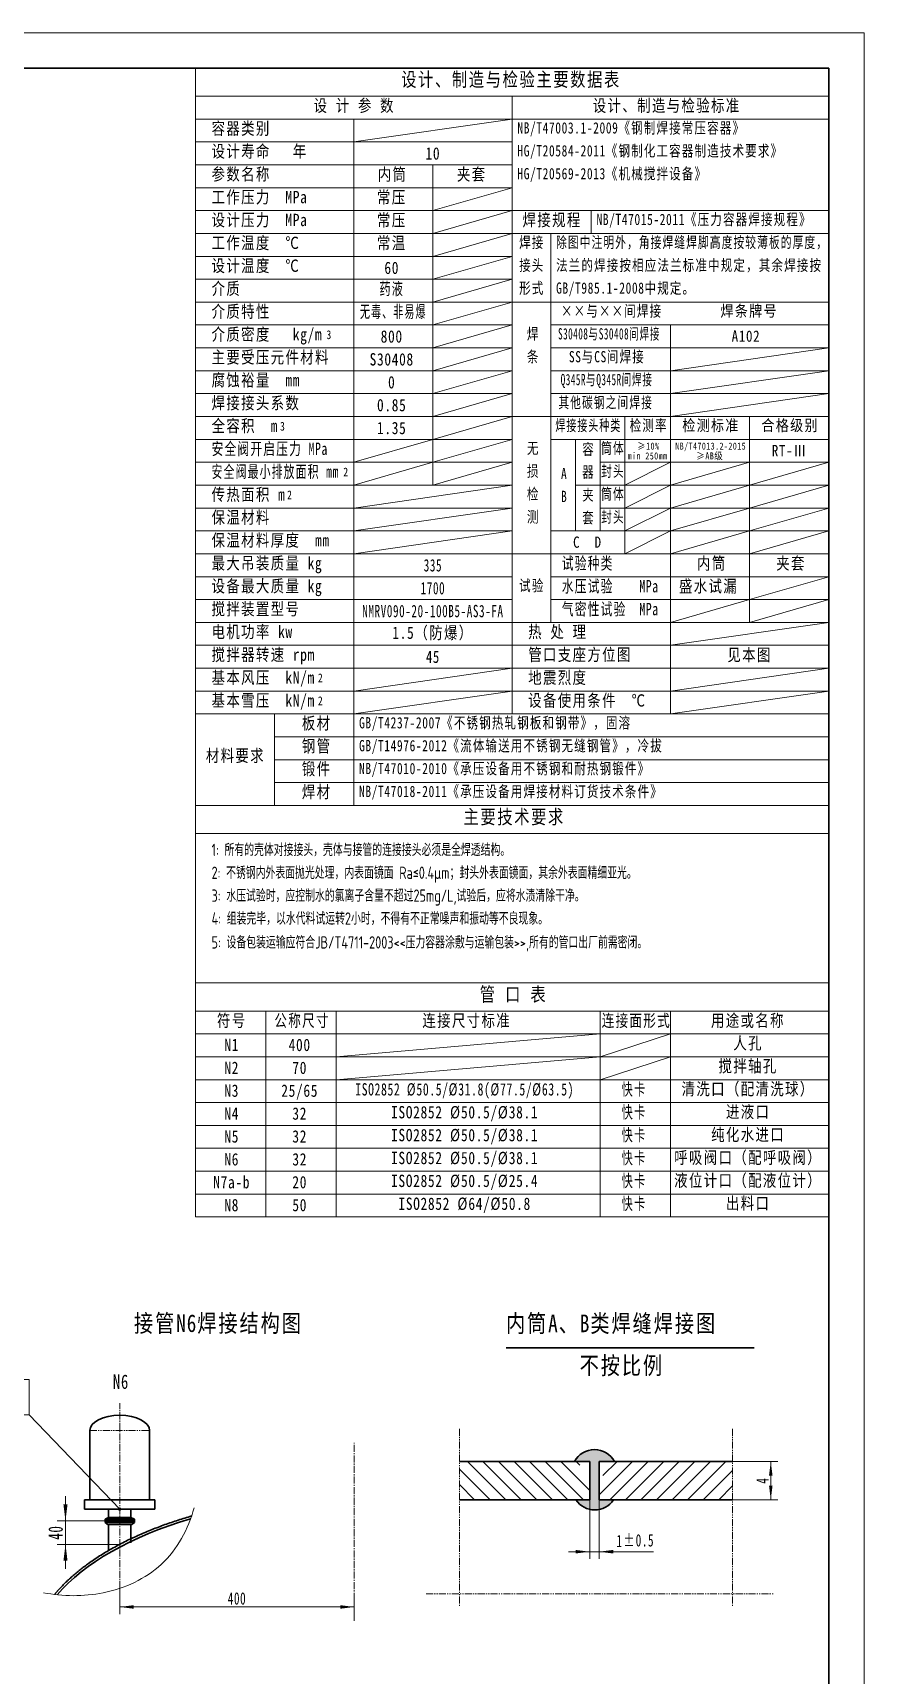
# Model space of a CAD drawing. Header units: millimetres. Extents: x -1782 to 1782, y -2523 to 2523.
# Drawn here: x 364 to 1782, y -276 to 2523 of the extents above; entities that cross this region are included whole.
import ezdxf

# ---------------------------------------------------------------- set-up
doc = ezdxf.new("R2010")
doc.units = ezdxf.units.MM
doc.linetypes.add('双点画线', pattern=[22, 12, -2, 2, -2, 2, -2])
doc.linetypes.add('点画线', pattern=[18, 12, -2, 2, -2])
doc.layers.get('0').update_dxf_attribs({"lineweight": 35})
for name, color, linetype, lineweight in [('EB0_1', 7, 'Continuous', 35), ('中心线层', 1, '点画线', 18), ('剖面线层', 4, 'Continuous', 18), ('双点画线', 6, '双点画线', 18), ('尺寸线层', 3, 'Continuous', 18), ('粗实线层', 7, 'Continuous', 35), ('细实线层', 4, 'Continuous', 18)]:
    doc.layers.add(name, color=color, linetype=linetype, lineweight=lineweight)
doc.styles.add('标准', font='', dxfattribs={"width": 0.667})
doc.styles.get('标准').set_extended_font_data('宋体')
doc.dimstyles.new('标准', dxfattribs={"dimscale": 6, "dimtxt": 3.5, "dimasz": 4, "dimexe": 2, "dimexo": 0, "dimtad": 1, "dimdsep": 46, "dimtxsty": '标准', "dimblk": '_CAXARROW', "dimcen": 0, "dimdle": 6, "dimazin": 2, "dimtfac": 0.7071067811865475, "dimtdec": 3, "dimtmove": 2, "dimatfit": 3, "dimfxl": 1, "dimfrac": 2, "dimtolj": 1, "dimarcsym": 1})

# ---------------------------------------------------------------- blocks, each defined once
blk = doc.blocks.new('*X3')
at = {"layer": '粗实线层'}
for p in [(-272, 410.5), (287, -410.5)]:
    blk.add_line(p, (287, 410.5), dxfattribs=at)
at = {"layer": '细实线层'}
for p in [(-297, 420.5), (297, -420.5)]:
    blk.add_line(p, (297, 420.5), dxfattribs=at)
blk = doc.blocks.new('*X4')
for p, q in [((-180.0000000000001, 2.273736754432321e-13), (-180, -326.4002786146114)), ((-180.0000000000001, 2.273736754432321e-13), (0, 0)), ((-180.0000000000001, -7.999999999999773), (0, -8)), ((-179.9999999996287, -209.4999999999997), (3.715001639648108e-10, -209.4999999999998)), ((-179.9999999996287, -217.4999999999996), (3.712727902893675e-10, -217.4999999999997)), ((-179.9999999996287, -259.9002786146112), (3.7144332054595e-10, -259.9002786146112)), ((-179.9999999996287, -267.9002786146111), (3.713864771270892e-10, -267.9002786146115))]:
    blk.add_line(p, q)
at = {"layer": '细实线层'}
for p, q in [((-90, -8.000000001291369), (-90, -183.4999999999998)), ((-180.0000000000001, -14.49999999999977), (0, -14.5)), ((-135, -14.50000000129131), (-135, -209.4999999999997)), ((-135, -20.99999999999989), (-90.00000000000003, -14.49999999999994)), ((-180.0000000000001, -20.99999999999977), (-90, -20.99999999999989)), ((-180.0000000000001, -27.49999999999977), (-90, -27.49999999999989)), ((-112.5, -27.49999999953542), (-112.5, -118.4999999999998)), ((-180.0000000000001, -33.99999999999977), (-90, -33.99999999999989)), ((-112.4999999999999, -40.49999999999983), (-90, -33.99999999999989)), ((-180, -40.49999999999983), (0, -40.49999999999994)), ((-180.0000000000001, -40.49999999999972), (-90, -40.49999999999989)), ((-112.4999999999999, -46.99999999999983), (-90, -40.49999999999989)), ((-67.5, -46.99999999999989), (-67.5, -40.49999999999989)), ((-180, -46.99999999999977), (1.13686837721616e-13, -46.99999999999989)), ((-112.4999999999999, -53.49999999999977), (-89.99999999999994, -46.99999999999983)), ((-79, -46.99999999951291), (-79, -157.4999999999998)), ((-180.0000000000001, -53.49999999999972), (-90, -53.49999999999989)), ((-112.4999999999999, -59.99999999999983), (-90, -53.49999999999989)), ((-180.0000000000001, -59.99999999999977), (-90, -59.99999999999989)), ((-112.4999999999999, -66.49999999999983), (-90, -59.99999999999989)), ((-180.0000000000001, -66.49999999999977), (-90, -66.49999999999989)), ((-180, -66.49999999999977), (0, -66.49999999999994)), ((-112.4999999999999, -72.99999999999984), (-90, -66.4999999999999)), ((-180.0000000000001, -72.99999999999977), (-90, -72.99999999999989)), ((-112.4999999999999, -79.49999999999983), (-90, -72.99999999999989)), ((-79, -72.99999999999989), (5.684341886080801e-14, -72.99999999999994)), ((-45, -72.99999999999989), (-45, -183.4999999999999)), ((-180.0000000000001, -79.49999999999977), (-90, -79.49999999999989)), ((-112.4999999999999, -85.99999999999983), (-90, -79.49999999999989)), ((-79, -79.49999999999989), (5.684341886080801e-14, -79.49999999999989)), ((-44.99999999999994, -85.99999999999989), (5.684341886080801e-14, -79.49999999999994)), ((-180.0000000000001, -85.99999999999972), (-90, -85.99999999999983)), ((-112.4999999999999, -92.49999999999977), (-90, -85.99999999999983)), ((-79, -85.99999999999989), (5.684341886080801e-14, -85.99999999999994)), ((-44.99999999999994, -92.49999999999994), (5.684341886080801e-14, -86)), ((-180.0000000000001, -92.49999999999966), (-90, -92.49999999999983)), ((-112.4999999999999, -98.99999999999977), (-90, -92.49999999999983)), ((-79, -92.49999999999989), (1.13686837721616e-13, -92.49999999999994)), ((-44.99999999999989, -98.99999999999993), (1.13686837721616e-13, -92.49999999999999)), ((-180, -98.99999999999972), (1.13686837721616e-13, -99)), ((-180.0000000000001, -98.99999999999966), (-90, -98.99999999999983)), ((-112.4999999999999, -105.4999999999998), (-90, -98.99999999999984)), ((-58, -98.99999999953536), (-58, -137.9999999999998)), ((-22.5, -98.99999999999994), (-22.5, -157.4999999999999)), ((-180, -105.4999999999997), (-90, -105.4999999999998)), ((-134.9999999999999, -111.9999999999997), (-112.5, -105.4999999999997)), ((-112.4999999999999, -111.9999999999997), (-90, -105.4999999999998)), ((-79, -105.4999999999999), (0, -105.5)), ((-72, -105.4999999999999), (-72, -131.4999999999998)), ((-65, -105.4999999999999), (-65, -131.4999999999998)), ((-180.0000000000001, -111.9999999999997), (-90, -111.9999999999998)), ((-134.9999999999999, -118.4999999999997), (-112.5, -111.9999999999998)), ((-112.4999999999999, -118.4999999999998), (-90, -111.9999999999998)), ((-65, -111.9999999999999), (0, -112)), ((-58, -118.4999999997676), (-45, -111.9999999999999)), ((-44.99999999999994, -118.4999999999999), (-22.5, -111.9999999999999)), ((-22.49999999999994, -118.4999999999999), (0, -112)), ((-180, -118.4999999999997), (-90, -118.4999999999998)), ((-135, -124.9999999999998), (-90, -118.4999999999998)), ((-72, -118.4999999999999), (0, -118.4999999999999)), ((-57.99999999999994, -124.9999999997676), (-44.99999999999994, -118.4999999999999)), ((-44.99999999999989, -124.9999999999999), (-22.49999999999994, -118.4999999999999)), ((-22.49999999999994, -124.9999999999999), (0, -118.4999999999999)), ((-180, -124.9999999999997), (-90, -124.9999999999998)), ((-135, -131.4999999999998), (-90, -124.9999999999999)), ((-65, -124.9999999999998), (1.13686837721616e-13, -124.9999999999999)), ((-57.99999999999994, -131.4999999997675), (-44.99999999999994, -124.9999999999999)), ((-44.99999999999989, -131.4999999999998), (-22.49999999999994, -124.9999999999999)), ((-22.49999999999983, -131.4999999999999), (1.13686837721616e-13, -124.9999999999999)), ((-180, -131.4999999999997), (-90, -131.4999999999998)), ((-135, -137.9999999999998), (-90, -131.4999999999999)), ((-79, -131.4999999999998), (5.684341886080801e-14, -131.4999999999999)), ((-57.99999999999983, -137.9999999997675), (-44.99999999999983, -131.4999999999998)), ((-44.99999999999977, -137.9999999999998), (-22.49999999999983, -131.4999999999999)), ((-22.49999999999989, -137.9999999999999), (5.684341886080801e-14, -131.4999999999999)), ((-180, -137.9999999999997), (5.684341886080801e-14, -137.9999999999999)), ((-180, -144.4999999999997), (-90, -144.4999999999998)), ((-79, -144.4999999999998), (5.684341886080801e-14, -144.4999999999999)), ((-79, -144.4999999999998), (5.684341886080801e-14, -144.4999999999999)), ((-22.49999999999989, -150.9999999999999), (5.684341886080801e-14, -144.4999999999999)), ((-180, -150.9999999999997), (-90, -150.9999999999998)), ((-79.00000000000006, -150.9999999999998), (0, -150.9999999999999)), ((-79, -150.9999999999998), (1.13686837721616e-13, -150.9999999999999)), ((-45, -157.4999999999999), (-22.5, -150.9999999999999)), ((-22.49999999999994, -157.4999999999998), (0, -150.9999999999999)), ((-180, -157.4999999999997), (0, -157.4999999999999)), ((-45, -163.9999999999999), (0, -157.4999999999999)), ((-180, -163.9999999999997), (0, -163.9999999999999)), ((-180.0000000000001, -170.4999999999997), (0, -170.4999999999999)), ((-135, -176.9999999999999), (-90, -170.5)), ((-45, -176.9999999999999), (0, -170.5)), ((-180.0000000000001, -176.9999999999997), (0, -176.9999999999999)), ((-135, -183.5000000000001), (-90, -177.0000000000002)), ((-45, -183.4999999999999), (0, -177)), ((-180, -183.4999999999997), (1.13686837721616e-13, -183.4999999999999)), ((-157.5000000000001, -209.4999999999997), (-157.5000000000001, -183.4999999999997)), ((-157.5, -189.9999999999997), (1.13686837721616e-13, -189.9999999999998)), ((-157.5000000000001, -196.4999999999997), (1.13686837721616e-13, -196.4999999999998)), ((-157.5000000000001, -202.9999999999997), (1.13686837721616e-13, -202.9999999999998)), ((-179.9999999996287, -209.4999999999997), (1.70530256582424e-13, -209.4999999999998)), ((-159.9999999996287, -267.9002786146112), (-159.9999999996287, -326.4002786146114)), ((-139.9999999996287, -267.9002786146113), (-139.9999999996287, -326.4002786146115)), ((-64.99999999962867, -267.9002786146114), (-64.99999999962867, -326.4002786146119)), ((-44.99999999962867, -267.9002786146114), (-44.99999999962867, -326.4002786146119)), ((-179.9999999996287, -274.4002786146111), (3.713864771270892e-10, -274.4002786146115)), ((-139.9999999996287, -280.9002786146113), (-64.99999999962867, -274.4002786146114)), ((-64.99999999962867, -280.9002786146116), (-44.99999999962867, -274.4002786146114)), ((-179.9999999996287, -280.9002786146112), (3.713864771270892e-10, -280.9002786146119)), ((-139.9999999996287, -287.400278614611), (-64.9999999996287, -280.9002786146111)), ((-64.9999999996287, -287.4002786146113), (-44.9999999996287, -280.9002786146111)), ((-179.9999999996287, -287.4002786146111), (3.713864771270892e-10, -287.4002786146115)), ((-179.9999999996287, -293.9002786146111), (3.713864771270892e-10, -293.9002786146115)), ((-179.9999999996287, -300.4002786146112), (3.713864771270892e-10, -300.4002786146119)), ((-179.9999999996287, -306.9002786146112), (3.713864771270892e-10, -306.900278614612)), ((-179.9999999996286, -313.4002786146113), (3.7144332054595e-10, -313.4002786146121)), ((-179.9999999996287, -319.9002786146113), (3.713296337082284e-10, -319.9002786146121)), ((-179.9999999996287, -326.4002786146114), (3.713864771270892e-10, -326.4002786146121))]:
    blk.add_line(p, q, dxfattribs=at)
at = {"layer": '尺寸线层', "line_spacing_factor": 1.150569886022795, "style": '标准'}
for s, insert, char_height, width, attachment_point in [('\\T1.1;{\\W0.8;设计、制造与检验主要数据表}', (-121.5188975525231, -1.232672731210698), 4, 69.63157894736841, 1), ('\\T1.1;{\\W0.8;设 计 参 数}', (-146.4077864414119, -8.901288715616147), 3.5, 69.63157894736841, 1), ('\\T1.1;{\\W0.8;设计、制造与检验标准}', (-67.07445310807856, -8.901288715616204), 3.5, 69.63157894736841, 1), ('\\T1.1;{\\W0.8;容器类别}', (-175.4136343946283, -15.40128871561609), 3.5, 69.63157894736841, 1), ('\\T1.1;{\\W0.75;NB/T47003.1-2009《钢制焊接常压容器》}', (-88.50135369287383, -15.40128871561615), 3.2, 87.46063242784379, 1), ('\\T1.1;{\\W0.8;设计寿命   年}', (-175.4136343946283, -21.90128871561603), 3.5, 69.63157894736841, 1), ('\\T1.1;{\\W0.8;10}', (-112.5, -22.50974658869382), 3.5, 45, 2), ('\\T1.1;{\\W0.75;HG/T20584-2011《钢制化工容器制造技术要求》}', (-88.50135369287383, -21.90128871561615), 3.2, 87.46063242784379, 1), ('\\T1.1;{\\W0.8;参数名称}', (-175.4136343946283, -28.40128871561598), 3.5, 69.63157894736841, 1), ('\\T1.1;{\\W0.8;内筒}', (-123.9870586961241, -28.44834307992181), 3.5, 45, 2), ('\\T1.1;{\\W0.8;夹套}', (-101.4870586961241, -28.44834307992181), 3.5, 45, 2), ('\\T1.1;{\\W0.75;HG/T20569-2013《机械搅拌设备》}', (-88.50135369287378, -28.40128871561615), 3.2, 87.46063242784379, 1), ('\\T1.1;{\\W0.8;工作压力  MPa}', (-175.4136343946283, -34.90128871561603), 3.5, 69.63157894736841, 1), ('\\T1.1;{\\W0.8;常压}', (-124.2040827377097, -34.9483430799219), 3.5, 45, 2), ('\\T1.1;{\\W0.8;设计压力  MPa}', (-175.4136343946283, -41.40128871561603), 3.5, 69.63157894736841, 1), ('\\T1.1;{\\W0.8;常压}', (-124.2040827377097, -41.44834307992187), 3.5, 45, 2), ('\\T1.1;{\\W0.8;焊接规程}', (-87.03546675330267, -41.4012887156162), 3.5, 69.63157894736841, 1), ('\\T1.1;{\\W0.75;NB/T47015-2011《压力容器焊接规程》}', (-66.00135369287375, -41.40128871561615), 3.2, 87.46063242784379, 1), ('\\T1.1;{\\W0.8;工作温度  ℃}', (-175.4136343946283, -47.90128871561603), 3.5, 69.63157894736841, 1), ('\\T1.1;{\\W0.8;常温}', (-124.2040827377097, -47.94834307992187), 3.5, 45, 2), ('\\T1.1;{\\W0.75;焊接}', (-88.00232835174324, -47.90128871561615), 3.2, 87.46063242784379, 1), ('\\T1.1;{\\W0.7;除图中注明外，角接焊缝焊脚高度按较薄板的厚度，}', (-77.50135369287375, -47.90128871561615), 3.2, 87.46063242784379, 1), ('\\T1.1;{\\W0.8;设计温度  ℃}', (-175.4136343946283, -54.40128871561598), 3.5, 69.63157894736841, 1), ('\\T1.1;{\\W0.8;60}', (-124.2040827377097, -55.00974658869376), 3.5, 45, 2), ('\\T1.1;{\\W0.75;接头}', (-88.00232835174324, -54.40128871561615), 3.2, 87.46063242784379, 1), ('\\T1.1;{\\W0.75;法兰的焊接按相应法兰标准中规定，其余焊接按}', (-77.50135369287386, -54.40128871561615), 3.2, 87.46063242784379, 1), ('\\T1.1;{\\W0.8;介质}', (-175.4136343946283, -60.90128871561598), 3.5, 69.63157894736841, 1), ('\\T1.1;药液', (-124.2040827377097, -60.94834307992187), 3.5, 45, 2), ('\\T1.1;{\\W0.75;形式}', (-88.00232835174324, -60.90128871561615), 3.2, 87.46063242784379, 1), ('\\T1.1;{\\W0.75;GB/T985.1-2008中规定。}', (-77.50135369287386, -60.90128871561615), 3.2, 87.46063242784379, 1), ('\\T1.1;{\\W0.8;介质特性}', (-175.4136343946283, -67.40128871561598), 3.5, 69.63157894736841, 1), ('\\T1.1;{\\W0.6;无毒、非易爆}', (-123.7830301061308, -67.44834307992181), 3.5, 45, 2), ('\\T1.1;{\\W0.75;××与××间焊接}', (-76.09784492094411, -67.40128871561615), 3.2, 87.46063242784379, 1), ('\\T1.1;{\\W0.85;焊条牌号}', (-30.77620749404355, -67.4012887156162), 3.2, 87.46063242784379, 1), ('\\T1.1;{\\W0.8;介质密度   kg/m}', (-175.4136343946282, -73.90128871561598), 3.5, 69.63157894736841, 1), ('\\T1.1;{\\W0.8;3}', (-142.004873294347, -74.5097465886937), 2.5, 45, 2), ('\\T1.1;{\\W0.8;800}', (-124.2040827377097, -74.5097465886937), 3.5, 45, 2), ('\\T1.1;{\\W0.75;焊}', (-85.78443794671841, -73.90128871561609), 3.2, 87.46063242784379, 1), ('\\T1.1;{\\W0.6;S30408与S30408间焊接}', (-76.93995018410203, -73.90128871561609), 3.2, 87.46063242784379, 1), ('\\T1.1;{\\W0.85;A102}', (-27.59492094433608, -74.55625947585008), 3.2, 87.46063242784379, 1), ('\\T1.1;{\\W0.8;主要受压元件材料}', (-175.4136343946283, -80.40128871561592), 3.5, 69.63157894736841, 1), ('\\T1.1;{\\W0.8;S30408}', (-124.2040827377097, -81.0097465886937), 3.5, 45, 2), ('\\T1.1;{\\W0.75;条}', (-85.78443794671841, -80.40128871561615), 3.2, 87.46063242784379, 1), ('\\T1.1;{\\W0.75;SS与CS间焊接}', (-73.85223088585644, -80.40128871561615), 3.2, 87.46063242784379, 1), ('\\T1.1;{\\W0.8;腐蚀裕量  mm}', (-175.4136343946283, -86.90128871561592), 3.5, 69.63157894736841, 1), ('\\T1.1;{\\W0.8;0}', (-124.2040827377097, -87.5097465886937), 3.5, 45, 2), ('\\T1.1;{\\W0.6;Q345R与Q345R间焊接}', (-76.1914121724061, -86.90128871561615), 3.2, 87.46063242784379, 1), ('\\T1.1;{\\W0.8;焊接接头系数}', (-175.4136343946283, -93.40128871561592), 3.5, 69.63157894736841, 1), ('\\T1.1;{\\W0.7;其他碳钢之间焊接}', (-76.84638293263993, -93.40128871561615), 3.2, 87.46063242784379, 1), ('\\T1.1;{\\W0.8;0.85}', (-124.2040827377097, -94.0097465886937), 3.5, 45, 2), ('\\T1.1;{\\W0.8;全容积  m}', (-175.4136343946283, -99.90128871561586), 3.5, 69.63157894736841, 1), ('\\T1.1;{\\W0.8;3}', (-155.1978557504873, -100.5097465886936), 2.5, 45, 2), ('\\T1.1;{\\W0.8;1.35}', (-124.2040827377097, -100.5097465886937), 3.5, 45, 2), ('\\T1.1;{\\W0.65;焊接接头种类}', (-77.702566601689, -99.90128871561603), 3.2, 87.46063242784379, 1), ('\\T1.1;{\\W0.75;检测率}', (-56.5648148148145, -99.90128871561603), 3.2, 87.46063242784379, 1), ('\\T1.1;{\\W0.85;检测标准}', (-41.62914230019464, -99.90128871561603), 3.2, 87.46063242784379, 1), ('\\T1.1;{\\W0.85;合格级别}', (-19.12914230019464, -99.90128871561603), 3.2, 87.46063242784379, 1), ('\\T1.1;{\\W0.7;安全阀开启压力 MPa}', (-175.4136343946283, -106.4012887156159), 3.5, 69.63157894736841, 1), ('\\T1.1;{\\W0.75;无}', (-85.78443794671836, -106.401288715616), 3.2, 87.46063242784379, 1), ('\\T1.1;{\\W0.75;容}', (-70.06549166125114, -106.6715941094762), 3.2, 87.46063242784379, 1), ('\\T1.1;{\\W0.7;筒体}', (-64.70121290881843, -106.401288715616), 3.2, 87.46063242784379, 1), ('\\T1.1;{\\W0.8;≥10%}', (-54.40930257743093, -106.401288715616), 2, 87.46063242784379, 1), ('\\T1.1;{\\W0.8;NB/T47013.2-2015}', (-43.61138184968564, -106.401288715616), 2, 87.46063242784379, 1), ('\\T1.1;{\\W0.85;RT-Ⅲ}', (-16.19536495559788, -107.0874485604184), 3.2, 87.46063242784379, 1), ('\\T1.1;{\\W0.8;min 250mm}', (-57.15394195364922, -109.192134141939), 2, 87.46063242784379, 1), ('\\T1.1;{\\W0.85;≥AB级}', (-37.62307775611851, -109.192134141939), 2, 87.46063242784379, 1), ('\\T1.1;{\\W0.65;安全阀最小排放面积\\W0.7; mm}', (-175.4136343946283, -112.901288715616), 3.5, 69.63157894736841, 1), ('\\T1.1;{\\W0.8;2}', (-137.2237925059561, -113.5097465886936), 2.5, 45, 2), ('\\T1.1;{\\W0.75;损}', (-85.78443794671836, -112.901288715616), 3.2, 87.46063242784379, 1), ('\\T1.1;{\\W0.75;A}', (-76.09538119991242, -113.5874485604184), 3.2, 87.46063242784379, 1), ('\\T1.1;{\\W0.75;器}', (-70.06549166125114, -113.1715941094762), 3.2, 87.46063242784379, 1), ('\\T1.1;{\\W0.7;封头}', (-64.70121290881843, -112.901288715616), 3.2, 87.46063242784379, 1), ('\\T1.1;{\\W0.8;传热面积 m}', (-175.4136343946283, -119.4012887156161), 3.5, 69.63157894736841, 1), ('\\T1.1;{\\W0.8;2}', (-153.190816547542, -120.0097465886936), 2.5, 45, 2), ('\\T1.1;{\\W0.75;检}', (-85.78443794671836, -119.401288715616), 3.2, 87.46063242784379, 1), ('\\T1.1;{\\W0.75;B}', (-76.09538119991242, -120.0874485604184), 3.2, 87.46063242784379, 1), ('\\T1.1;{\\W0.75;夹}', (-70.06549166125114, -119.6715941096575), 3.2, 87.46063242784379, 1), ('\\T1.1;{\\W0.7;筒体}', (-64.70121290881843, -119.4012887157973), 3.2, 87.46063242784379, 1), ('\\T1.1;{\\W0.8;保温材料}', (-175.4136343946283, -125.9012887156159), 3.5, 69.63157894736841, 1), ('\\T1.1;{\\W0.75;测}', (-85.78443794671836, -125.901288715616), 3.2, 87.46063242784379, 1), ('\\T1.1;{\\W0.75;套}', (-70.06549166125114, -126.1715941096575), 3.2, 87.46063242784379, 1), ('\\T1.1;{\\W0.7;封头}', (-64.70121290881843, -125.9012887157973), 3.2, 87.46063242784379, 1), ('\\T1.1;{\\W0.8;保温材料厚度  mm}', (-175.4136343946283, -132.401288715616), 3.5, 69.63157894736841, 1), ('\\T1.1;{\\W0.85;C  D}', (-72.665198790722, -133.0943794671863), 3.2, 87.46063242784379, 1), ('\\T1.1;{\\W0.8;最大吊装质量 kg}', (-175.4136343946283, -138.901288715616), 3.5, 69.63157894736841, 1), ('\\T1.1;335', (-112.5, -139.5097465886937), 3.5, 45, 2), ('\\T1.1;{\\W0.7;试验种类   }', (-75.86912497292587, -138.9428741607102), 3.5, 69.63157894736841, 1), ('\\T1.1;{\\W0.8;内筒\\W0.7;  }', (-37.44027507039186, -138.9428741607103), 3.5, 69.63157894736841, 1), ('\\T1.1;{\\W0.8;夹套\\W0.7;  }', (-14.94027507039181, -138.9428741607103), 3.5, 69.63157894736841, 1), ('\\T1.1;{\\W0.8;设备最大质量 kg}', (-175.4136343946283, -145.401288715616), 3.5, 69.63157894736841, 1), ('\\T1.1;1700', (-112.5, -146.0097465886937), 3.5, 45, 2), ('\\T1.1;{\\W0.75;试验}', (-88.00232835174324, -145.4112841376809), 3.2, 87.46063242784379, 1), ('\\T1.1;{\\W0.7;水压试验    MPa}', (-75.86912497292587, -145.4428741607102), 3.5, 69.63157894736841, 1), ('\\T1.1;{\\W0.8;盛水试漏\\W0.7;  }', (-42.56968160604274, -145.4428741607104), 3.5, 69.63157894736841, 1), ('\\T1.1;{\\W0.8;搅拌装置型号}', (-175.4136343946283, -151.901288715616), 3.5, 69.63157894736841, 1), ('\\T1.1;NMRV090-20-100B5-AS3-FA', (-112.5, -152.5097465886937), 3.5, 45, 2), ('\\T1.1;{\\W0.7;气密性试验  MPa}', (-75.86912497292587, -151.9428741607102), 3.5, 69.63157894736841, 1), ('\\T1.1;{\\W0.8;电机功率 kw}', (-175.4136343946283, -158.4012887156161), 3.5, 69.63157894736841, 1), ('\\T1.1;{\\W0.8;1.5（防爆）}', (-112.5, -158.6659129962751), 3.5, 45, 2), ('\\T1.1;{\\W0.8;热 处 理}', (-85.41363439462816, -158.4012887156161), 3.5, 69.63157894736841, 1), ('\\T1.1;{\\W0.8;搅拌器转速 rpm}', (-175.4136343946283, -164.9012887156161), 3.5, 69.63157894736841, 1), ('\\T1.1;{\\W0.75;45}', (-112.5, -165.5097465886937), 3.5, 45, 2), ('\\T1.1;{\\W0.8;管口支座方位图}', (-85.41363439462822, -164.9012887156162), 3.5, 69.63157894736841, 1), ('\\T1.1;{\\W0.8;见本图}', (-22.50000000000011, -164.9483430799219), 3.5, 45, 2), ('\\T1.1;{\\W0.8;基本风压  kN/m}', (-175.4136343946284, -171.4012887156159), 3.5, 69.63157894736841, 1), ('\\T1.1;{\\W0.8;2}', (-144.4376218323587, -172.0097465886936), 2.5, 45, 2), ('\\T1.1;{\\W0.8;地震烈度}', (-85.41363439462839, -171.4012887156159), 3.5, 69.63157894736841, 1), ('\\T1.1;{\\W0.8;基本雪压  kN/m}', (-175.4136343946284, -177.9012887156159), 3.5, 69.63157894736841, 1), ('\\T1.1;{\\W0.8;2}', (-144.4376218323587, -178.5097465886936), 2.5, 45, 2), ('\\T1.1;{\\W0.8;设备使用条件  ℃}', (-85.41363439462822, -177.9012887156161), 3.5, 69.63157894736841, 1), ('\\T1.1;{\\W0.8;板材}', (-149.7531405674679, -184.3597032704312), 3.5, 69.63157894736841, 1), ('\\T1.1;{\\W0.75;GB/T4237-2007《不锈钢热轧钢板和钢带》，固溶}', (-133.5013536928738, -184.4012887156164), 3.2, 132.8053904923599, 1), ('\\T1.1;{\\W0.8;钢管}', (-149.7531405674679, -190.8597032705221), 3.5, 69.63157894736841, 1), ('\\T1.1;{\\W0.75;GB/T14976-2012《流体输送用不锈钢无缝钢管》，冷拔}', (-133.5013536928738, -190.901288715616), 3.2, 119.8898556876061, 1), ('\\T1.1;{\\W0.8;材料要求}', (-177.0354667533027, -193.5817606402184), 3.5, 69.63157894736841, 1), ('\\T1.1;{\\W0.8;锻件}', (-149.7531405674679, -197.3597032703406), 3.5, 69.63157894736841, 1), ('\\T1.1;{\\W0.75;NB/T47010-2010《承压设备用不锈钢和耐热钢锻件》}', (-133.5013536928738, -197.4012887156164), 3.2, 119.8898556876061, 1), ('\\T1.1;{\\W0.8;焊材}', (-149.7531405674679, -203.8597032703406), 3.5, 69.63157894736841, 1), ('\\T1.1;{\\W0.75;NB/T47018-2011《承压设备用焊接材料订货技术条件》}', (-133.5013536928738, -203.9012887156161), 3.2, 119.8898556876061, 1), ('\\T1.1;{\\W0.8;主要技术要求}', (-103.8183322325422, -210.7326727312105), 4, 69.63157894736841, 1), ('{\\Fisocp,hzfs;\\W0.8;\\T1;1: 所有的壳体对接接头，壳体与接管的连接接头必须是全焊透结构。}', (-175.4136343942569, -220.3662009963176), 3.5, 175.133971291866, 1), ('{\\Fisocp,hzfs;\\W0.8;\\T1;2: 不锈钢内外表面抛光处理，内表面镜面 Ra≤0.4μm；封头外表面镜面，其余外表面精细亚光。}', (-175.4136343942569, -226.8662009963174), 3.5, 202.2649539348959, 1), ('{\\Fisocp,hzfs;\\W0.8;\\T1;3: 水压试验时，应控制水的氯离子含量不超过25mg/L,试验后，应将水渍清除干净。}', (-175.4136343942569, -233.3662009963173), 3.5, 175.133971291866, 1), ('{\\Fisocp,hzfs;\\W0.8;\\T1;4: 组装完毕，以水代料试运转2小时，不得有不正常噪声和振动等不良现象。}', (-175.4136343942569, -239.8662009963172), 3.5, 175.133971291866, 1), ('{\\Fisocp,hzfs;\\W0.8;\\T1;5: 设备包装运输应符合JB/T4711-2003<<压力容器涂敷与运输包装>>,所有的管口出厂前需密闭。}', (-175.4136343942569, -246.6502259001765), 3.5, 175.133971291866, 1), ('\\T1.1;{\\W0.8;管 口 表}', (-99.20310807846786, -261.1329513458222), 4, 69.63157894736841, 1), ('\\T1.1;{\\W0.8;符号}', (-169.6845354122341, -268.8486216945332), 3.5, 45, 2), ('\\T1.1;{\\W0.75;公称尺寸}', (-149.6845354122341, -268.8486216945333), 3.5, 45, 2), ('\\T1.1;{\\W0.8;连接尺寸标准}', (-102.8950617280238, -268.8486216945332), 3.5, 45, 2), ('\\T1.1;{\\W0.75;连接面形式}', (-54.68453541223406, -268.8486216945334), 3.5, 45, 2), ('\\T1.1;{\\W0.8;用途或名称}', (-22.9749837553139, -268.8486216945335), 3.5, 45, 2), ('\\T1.1;{\\W0.8;人孔}', (-22.92755035700642, -275.2654508043451), 3.5, 45, 2), ('\\T1.1;{\\W0.8;N1}', (-169.6845354122341, -275.7644761454753), 3.5, 45, 2), ('\\T1.1;{\\W0.8;400}', (-150.3583495772767, -275.7644761454754), 3.5, 45, 2), ('\\T1.1;{\\W0.8;N2}', (-169.6845354122341, -282.264476145475), 3.5, 45, 2), ('\\T1.1;{\\W0.8;70}', (-150.3583495772767, -282.264476145475), 3.5, 45, 2), ('\\T1.1;{\\W0.8;搅拌轴孔}', (-22.92755035700645, -281.7654508043448), 3.5, 45, 2), ('\\T1.1;{\\W0.8;N3}', (-169.6845354122341, -288.764476145475), 3.5, 45, 2), ('\\T1.1;{\\W0.8;25/65}', (-150.3583495772767, -288.7644761454755), 3.5, 45, 2), ('\\T1.1;{\\W0.7;ISO2852 %%C50.5/%%C31.8(%%C77.5/%%C63.5)}', (-103.4753086416044, -288.3902071396278), 3.5, 60.39865921787708, 2), ('\\T1.1;快卡', (-55.35834957727664, -288.3486216945336), 3.5, 45, 2), ('\\T1.1;{\\W0.8;清洗口（配清洗球）}', (-22.92755035700642, -288.2654508043451), 3.5, 45, 2), ('\\T1.1;{\\W0.8;N4}', (-169.6845354122341, -295.264476145475), 3.5, 45, 2), ('\\T1.1;{\\W0.8;32}', (-150.3583495772766, -295.2644761454755), 3.5, 45, 2), ('\\T1.1;{\\W0.8;ISO2852 %%C50.5/%%C38.1}', (-103.4753086416044, -294.8902071396276), 3.5, 45, 2), ('\\T1.1;快卡', (-55.35834957727664, -294.8486216945335), 3.5, 45, 2), ('\\T1.1;{\\W0.8;进液口}', (-22.92755035700642, -294.7654508043452), 3.5, 45, 2), ('\\T1.1;{\\W0.8;N5}', (-169.6845354122341, -301.7644761454752), 3.5, 45, 2), ('\\T1.1;{\\W0.8;32}', (-150.3583495772767, -301.7644761454757), 3.5, 45, 2), ('\\T1.1;{\\W0.8;ISO2852 %%C50.5/%%C38.1}', (-103.4753086416044, -301.3902071396276), 3.5, 45, 2), ('\\T1.1;快卡', (-55.35834957727668, -301.3486216945336), 3.5, 45, 2), ('\\T1.1;{\\W0.8;纯化水进口}', (-22.92755035700647, -301.2654508043452), 3.5, 45, 2), ('\\T1.1;{\\W0.8;ISO2852 %%C50.5/%%C38.1}', (-103.4753086416044, -307.890207139628), 3.5, 45, 2), ('\\T1.1;快卡', (-55.35834957727664, -307.8486216945338), 3.5, 45, 2), ('\\T1.1;{\\W0.8;呼吸阀口（配呼吸阀）}', (-22.92755035700642, -307.7654508043455), 3.5, 45, 2), ('\\T1.1;{\\W0.8;N6}', (-169.6845354122341, -308.2644761454752), 3.5, 45, 2), ('\\T1.1;{\\W0.8;32}', (-150.3583495772766, -308.2644761454758), 3.5, 45, 2), ('\\T1.1;{\\W0.8;N7a-b}', (-169.6845354122343, -314.7644761454753), 3.5, 45, 2), ('\\T1.1;{\\W0.8;20}', (-150.3583495772766, -314.7644761454755), 3.5, 45, 2), ('\\T1.1;{\\W0.8;ISO2852 %%C50.5/%%C25.4}', (-103.4753086416043, -314.3902071396276), 3.5, 45, 2), ('\\T1.1;快卡', (-55.35834957727663, -314.3486216945335), 3.5, 45, 2), ('\\T1.1;{\\W0.8;液位计口（配液位计）}', (-22.92755035700642, -314.2654508043452), 3.5, 45, 2), ('\\T1.1;{\\W0.8;N8}', (-169.6845354122341, -321.2644761454753), 3.5, 45, 2), ('\\T1.1;{\\W0.8;50}', (-150.3583495772766, -321.2644761454757), 3.5, 45, 2), ('\\T1.1;{\\W0.8;ISO2852 %%C64/%%C50.8}', (-103.4753086416043, -320.8902071396279), 3.5, 45, 2), ('\\T1.1;快卡', (-55.35834957727662, -320.8486216945337), 3.5, 45, 2), ('\\T1.1;{\\W0.8;出料口}', (-22.9275503570064, -320.7654508043453), 3.5, 45, 2)]:
    blk.add_mtext(s, dxfattribs=dict(at, insert=insert, char_height=char_height, width=width, attachment_point=attachment_point))
blk = doc.blocks.new('*X46')
at = {"layer": '尺寸线层', "linetype": 'Continuous'}
for points in [[(420.0085557595443, -13.40923681965013), (423.5085557595443, 14.59076318034987), (416.5085557595443, 14.59076318034987)], [(420.0085557595443, -53.4135280500384), (423.5085557595443, -81.41352805003841), (416.5085557595443, -81.41352805003841)]]:
    blk.add_hatch(color=0, dxfattribs=at).paths.add_polyline_path(points, flags=0)
at = {"layer": '尺寸线层', "color": 0, "linetype": 'Continuous'}
for p, q in [((420.0085557595443, 28.59076318034987), (420.0085557595443, -95.41352805003841)), ((512.5096038052474, -13.40923681965015), (406.0085557595443, -13.40923681965012)), ((512.5096038507753, -53.41352805003842), (406.0085557595443, -53.4135280500384))]:
    blk.add_line(p, q, dxfattribs=at)
at = {"layer": '尺寸线层', "color": 0, "insert": (403.2435557595443, -33.41138293484426), "char_height": 24.5, "width": 49, "attachment_point": 5, "rotation": 90, "line_spacing_factor": 1.150569886022795, "style": '标准'}
blk.add_mtext('\\T1.1;40', dxfattribs=at)
blk = doc.blocks.new('_CAXARROW')
blk.add_hatch(color=0).paths.add_polyline_path([(0, 0), (-1, 0.125), (-1, -0.125)], flags=0)
blk = doc.blocks.new('*X47')
at = {"layer": '尺寸线层', "linetype": 'Continuous'}
for points in [[(512.5096057884814, -160.1528513994217), (536.5096057884814, -163.1528513994217), (536.5096057884814, -157.1528513994217)], [(912.5096057884815, -160.1528513994217), (888.5096057884815, -163.1528513994217), (888.5096057884815, -157.1528513994217)]]:
    blk.add_hatch(color=0, dxfattribs=at).paths.add_polyline_path(points, flags=0)
at = {"layer": '尺寸线层', "color": 0, "linetype": 'Continuous'}
for p, q in [((512.5096057884814, -128.3502900655374), (512.5096057884814, -172.1528513994217)), ((912.5096057884815, -160.1528513994217), (512.5096057884814, -160.1528513994217)), ((912.5096057884815, -172.6262850150619), (912.5096057884815, -148.1528513994217))]:
    blk.add_line(p, q, dxfattribs=at)
at = {"layer": '尺寸线层', "color": 0, "insert": (712.5096052884815, -145.7828513994217), "char_height": 21, "width": 60.66048268156419, "attachment_point": 5, "line_spacing_factor": 1.150569886022795, "style": '标准'}
blk.add_mtext('\\T1.1;400', dxfattribs=at)
blk = doc.blocks.new('*X71')
at = {"layer": '细实线层', "lineweight": 18}
h = blk.add_hatch(color=0, dxfattribs=at)
edge = h.paths.add_edge_path(flags=0)
edge.add_arc((0, 8.881784197001252e-16), 3, 0, 360)
at = {"layer": '细实线层', "color": 0}
for p, q in [((-214.6929490172148, 220.7552782926208), (-154.6929490172148, 220.7552782926208)), ((-154.6929490172148, 160.7552782926208), (-154.6929490172148, 220.7552782926208)), ((-154.6929490172148, 160.7552782926208), (-214.6929490172148, 160.7552782926208)), ((0, 8.881784197001252e-16), (-154.692949017215, 160.7552782926208))]:
    blk.add_line(p, q, dxfattribs=at)
at = {"layer": '细实线层', "color": 0, "lineweight": 18, "char_height": 30, "width": 102, "attachment_point": 8, "line_spacing_factor": 1.150569886022795, "style": '标准'}
for s, insert in [('\\T1.1;21', (-184.6929490172148, 229.7552782926208)), ('\\T1.1;20', (-184.6929490172148, 169.7552782926208))]:
    blk.add_mtext(s, dxfattribs=dict(at, insert=insert))
blk = doc.blocks.new('*X77')
at = {"color": 0, "char_height": 21, "attachment_point": 1, "line_spacing_factor": 1.150569886022795, "style": '标准'}
for s, insert, width in [('\\T1.1;1', (1359.544201574799, -37.16160396451447), 250.7289251396648), ('\\T1.1;%%P0.5', (1371.422763585972, -35.98841960697257), 212.3429899441341)]:
    blk.add_mtext(s, dxfattribs=dict(at, insert=insert, width=width))
blk = doc.blocks.new('*X76')
at = {"layer": '尺寸线层', "linetype": 'Continuous'}
for points in [[(1314.063298189595, -65.95738521452131), (1290.063298189594, -62.95738521452345), (1290.063298189595, -68.95738521452344)], [(1330.026879063442, -65.9573852145206), (1354.026879063442, -62.95738521451775), (1354.026879063443, -68.95738521451776)]]:
    blk.add_hatch(color=0, dxfattribs=at).paths.add_polyline_path(points, flags=0)
at = {"layer": '尺寸线层', "color": 0, "linetype": 'Continuous'}
for p, q in [((1314.063298189591, 22.49974389046355), (1314.063298189595, -77.95738521452131)), ((1330.026879063439, 22.4997438904651), (1330.026879063443, -77.9573852145206)), ((1278.063298189595, -65.95738521452292), (1422.918801217258, -65.95738521451646))]:
    blk.add_line(p, q, dxfattribs=at)
at = {"layer": '尺寸线层', "color": 0}
blk.add_blockref('*X77', (0, 0), dxfattribs=at)
blk = doc.blocks.new('*X78')
at = {"layer": '尺寸线层', "linetype": 'Continuous'}
for points in [[(1622.760757638185, 87.85138239453926), (1619.760757638184, 63.85138239453921), (1625.760757638184, 63.8513823945393)], [(1622.760757638186, 22.49974389046901), (1619.760757638185, 46.49974389046896), (1625.760757638185, 46.49974389046905)]]:
    blk.add_hatch(color=0, dxfattribs=at).paths.add_polyline_path(points, flags=0)
at = {"layer": '尺寸线层', "color": 0, "linetype": 'Continuous'}
for p, q in [((1558.008059072638, 87.8513823945384), (1634.760757638185, 87.85138239453941)), ((1622.760757638186, 22.49974389046901), (1622.760757638185, 87.85138239453926)), ((1558.008059072639, 22.49974389046815), (1634.760757638186, 22.49974389046916))]:
    blk.add_line(p, q, dxfattribs=at)
at = {"layer": '尺寸线层', "color": 0, "insert": (1608.510757638185, 55.17556364250393), "char_height": 21, "width": 42, "attachment_point": 5, "rotation": 90, "line_spacing_factor": 1.150569886022795, "style": '标准'}
blk.add_mtext('\\T1.1;4', dxfattribs=at)

msp = doc.modelspace()

# ---------------------------------------------------------------- hatches: boundary and pattern name
h = msp.add_hatch(color=256)
edge = h.paths.add_edge_path(flags=0)
edge.add_line((1314.063298189591, 22.49974389046355), (1314.063298189591, 86.53264544397827))
edge.add_line((1314.063298189591, 86.53264544397827), (1314.063298189591, 87.85138239367782))
edge.add_line((1314.063298189591, 87.85138239453512), (1287.855983696872, 87.85138239453518))
edge.add_arc((1322.083743962581, 69.02828160160755), 39.0621133103108, 28.808008213720427, 151.1919917862211, ccw=False)
edge.add_line((1356.311504228289, 87.85138239453693), (1330.026879063439, 87.85138239453674))
edge.add_line((1330.026879063439, 87.85138239367936), (1330.026879063439, 22.4997438904651))
edge.add_line((1330.026879063439, 22.4997438904651), (1354.756184059401, 22.49974389046543))
edge.add_arc((1322.664531749905, 43.70923204983554), 38.46708379817792, 213.4608590231434, 326.53914097685845, ccw=False)
edge.add_line((1290.57287944041, 22.4997438904636), (1314.063298189591, 22.49974389046355))
at = {"layer": '剖面线层'}
h = msp.add_hatch(dxfattribs=at)
h.set_pattern_fill('无图案', color=256, scale=18.75, angle=135, style=0, pattern_type=0)
h.set_pattern_definition([(135, (0, 0), (-13.25825214724777, -13.25825214724776), [])])
h.paths.add_polyline_path([(1091.89131387603, 22.49974389046402), (1091.89131387603, 52.26770202723601), (1091.891313877192, 87.85138239453563), (1287.201838407417, 87.85138239453511), (1293.653020182972, 87.85138239453512), (1314.063298189591, 52.49974389046627), (1314.063298189591, 22.49974389046355), (1292.457312688772, 22.49974389046487)], flags=0)
h = msp.add_hatch(dxfattribs=at)
h.set_pattern_fill('无图案', color=256, scale=18.75, angle=45, style=0, pattern_type=0)
h.set_pattern_definition([(45, (0, 0), (-13.25825214724776, 13.25825214724777), [])])
h.paths.add_polyline_path([(1330.026879063439, 52.49974389046782), (1333.733206828294, 58.91929188870053), (1350.437157070058, 87.85138239453674), (1364.006621023311, 87.85138239453677), (1557.497688453487, 87.8513823945384), (1557.497688453487, 22.49974389046815), (1356.529338114563, 22.49974389046514), (1330.026879063439, 22.4997438904651)], flags=0)

# ---------------------------------------------------------------- linework, layer by layer
for p, q in [((1171.687240806145, 281.4161215948078), (1594.349565901336, 281.4161215948104)), ((461.509231992488, 22.59126523880251), (461.5092319924871, 140.5912652388025)), ((563.5092319924875, 140.5912652388029), (563.5092319924884, 22.59126523880293)), ((1091.891313877192, 87.85138239453563), (1314.063298189591, 87.85138239453512)), ((1314.063298189591, 87.85138239367782), (1314.063298189591, 22.49974389046355)), ((1330.026879063439, 87.85138239367936), (1330.026879063439, 22.4997438904651)), ((1330.026879063439, 87.85138239453674), (1558.008059072638, 87.8513823945384)), ((572.5096058897711, 22.59126523880295), (452.5096058901782, 22.59126523880249)), ((452.5096058901782, 22.59126523880249), (452.5096058901782, 6.591265238802487)), ((572.5096058897714, 6.591265238802949), (452.5096058901782, 6.591265238802487)), ((493.5096058901784, -7.408734761198341), (493.5096058901781, 6.591265238802567)), ((531.5096058901784, -7.40873476119622), (531.5096058901784, 6.591265238802869)), ((572.5096058901786, 22.59126523880295), (572.5096058901788, 6.591265238802949)), ((1091.891313877192, 22.49974389046402), (1314.063298189591, 22.49974389046355)), ((1330.026879063439, 22.4997438904651), (1558.008059072639, 22.49974389046815)), ((493.5096058901784, -7.408734761198341), (487.5096058901784, -10.40873476119926)), ((537.5096058901784, -10.4087347611953), (487.5096058901784, -10.40873476119926)), ((487.5096058901785, -13.40873476119926), (487.5096058901784, -10.40873476119926)), ((487.5096058901785, -13.40873476119926), (537.5096058901785, -13.4087347611953)), ((487.5096058901785, -13.40873476119926), (487.5096058901785, -16.40873476119926)), ((537.5096058901785, -13.4087347611953), (487.5096058901785, -13.40873476119926)), ((487.5096058901785, -16.40873476119926), (537.5096058901785, -16.4087347611953)), ((487.5096058901785, -16.40873476119926), (493.5096058901787, -20.51873476119824)), ((531.5096058901784, -7.40873476119622), (493.5096058901784, -7.408734761198341)), ((493.5096058901787, -19.40873476119834), (531.5096058901787, -19.40873476119622)), ((493.5096058901787, -19.40873476119834), (493.5096058901789, -63.03868656323363)), ((537.5096058901784, -10.4087347611953), (531.5096058901784, -7.40873476119622)), ((531.5096058901787, -20.51873476119635), (537.5096058901785, -16.4087347611953)), ((531.5096058901787, -19.40873476119622), (531.5096058901789, -50.65866126852801)), ((537.5096058901785, -13.4087347611953), (537.5096058901784, -10.4087347611953)), ((537.5096058901785, -13.4087347611953), (537.5096058901785, -16.4087347611953))]:
    msp.add_line(p, q)
for centre, radius, start, end in [((1322.083743962581, 69.02828160160773), 39.06211331031081, 28.80800821371927, 151.1919917862205), ((1322.664531749905, 43.70923204983573), 38.46708379817817, 213.460859023144, 326.5391409768587)]:
    msp.add_arc(centre, radius, start, end)
for centre, major_axis, ratio, start_param, end_param in [((512.509231992487, 140.5912652388027), (51.00000000000011, 0), 0.5098039215686263, 0, 3.141592653589793), ((912.5096057884817, -246.7125672644742), (550, -1.347111479062089e-13), 0.5, 2.102950503035302, 2.740991790602051)]:
    msp.add_ellipse(centre, major_axis=major_axis, ratio=ratio, start_param=start_param, end_param=end_param)
msp.add_rational_spline([(635.1171356999434, -5.08403605098137), (552.1627590440836, -29.17845478989052), (465.5984945424223, -71.90428870129598), (410.6548858538489, -127.6517275522069), (401.3224069027495, -138.9207573324172)], [0.999283410990575, 0.9551029382291784, 0.9275882385555776, 0.9343447294016463, 0.9370087844103459], degree=3, knots=[0, 0, 0, 0, 2301.222276285177, 2866.308843705568, 2866.308843705568, 2866.308843705568, 2866.308843705568])
at = {"layer": 'EB0_1', "color": 6, "linetype": '双点画线', "lineweight": 18}
for p, q in [((1091.891313876027, 143.6994845665751), (1091.891313876036, -159.6407240105368)), ((1557.497688453484, 143.6994845665793), (1557.497688453491, -158.4646287412262)), ((1034.843800235057, -137.5113056175509), (1627.260288045208, -137.5113056175484))]:
    msp.add_line(p, q, dxfattribs=at)
at = {"layer": '中心线层'}
for p, q in [((512.5096057884814, -128.3502900655374), (512.5096057884808, 187.2133756543218)), ((912.5096057884815, -183.7871750957592), (912.5096057884809, 119.8983734147834))]:
    msp.add_line(p, q, dxfattribs=at)
at = {"layer": '双点画线'}
msp.add_line((461.5092319924871, 140.5912652388025), (563.5092319924875, 140.5912652388029), dxfattribs=at)
at = {"layer": '细实线层'}
msp.add_open_spline([(382.3864512940053, -135.8324557217899), (415.7364235700028, -142.5432419078427), (488.1937434416067, -142.9494467403543), (592.2149671016152, -96.76319168670476), (629.3225070551345, -27.08042708653753), (639.4147803435662, 8.556987950170074)], degree=3, knots=[0, 0, 0, 0, 1438.344044380275, 2991.732227991582, 4557.784111780332, 4557.784111780332, 4557.784111780332, 4557.784111780332], dxfattribs=at)

# ---------------------------------------------------------------- block references
at = {"xscale": 6, "yscale": 6, "zscale": 6}
msp.add_blockref('*X3', (0, 0), dxfattribs=at)
at = {"layer": '细实线层', "xscale": 6, "yscale": 6, "zscale": 6}
msp.add_blockref('*X4', (1721.596546214561, 2463.016917688438), dxfattribs=at)
at = {"layer": '细实线层'}
msp.add_blockref('*X71', (512.5096058899748, 6.591265238802718), dxfattribs=at)

# ---------------------------------------------------------------- texts
at = {"layer": '尺寸线层', "line_spacing_factor": 1.150569886022795, "style": '标准'}
for s, insert, char_height, width, attachment_point in [('\\T1.1;{\\W0.8;接管N6焊接结构图}', (680.7816063455741, 338.5700375380297), 30, 675, 2), ('\\T1.1;{\\W0.8;内筒A、B类焊缝焊接图}', (1171.105345173576, 338.2512269436818), 30, 2118.798133071469, 1), ('\\T1.1;{\\W0.8;不按比例}', (1368.797685421437, 266.455691114188), 30, 285.7911504424651, 2), ('\\T1.1;{\\W0.75;N6}', (500.8227323849073, 236.1277363896937), 24.5, 83.3452155226887, 1)]:
    msp.add_mtext(s, dxfattribs=dict(at, insert=insert, char_height=char_height, width=width, attachment_point=attachment_point))

# ---------------------------------------------------------------- dimensions: what is measured, and where the dimension line sits
at = {"layer": '尺寸线层'}
dim = msp.add_linear_dim(base=(1622.760757638185, 87.8513823945384), p1=(1558.008059072639, 22.49974389046815), p2=(1558.008059072638, 87.8513823945384), angle=90, text='4', dimstyle='标准', override={"dimscale": 6, "dimsah": 1, "dimtfac": 1, "dimtfill": 1, "dimtzin": 8}, dxfattribs=at)
dim.commit()
dim.dimension.update_dxf_attribs({"geometry": '*X78', "text_midpoint": (1622.760757638185, 55.17556314250413)})
dim = msp.add_linear_dim(base=(420.0085557595443, -53.41352805003839), p1=(512.5096038052474, -13.40923681965015), p2=(512.5096038507753, -53.41352805003842), angle=270, dimstyle='标准', override={"dimsah": 1, "dimtfill": 1, "dimtzin": 8}, dxfattribs=at)
dim.commit()
dim.dimension.update_dxf_attribs({"geometry": '*X46', "text_midpoint": (420.0085557595443, -33.41138243484426)})
dim = msp.add_linear_dim(base=(1330.026879063442, -65.95738521452057), p1=(1314.063298189591, 22.49974389046355), p2=(1330.026879063439, 22.4997438904651), angle=2.528268592124768e-12, text='\\A1;1{\\H1x;%%P0.5}', dimstyle='标准', override={"dimscale": 6, "dimsah": 1, "dimtfac": 1, "dimtfill": 1, "dimtzin": 8}, dxfattribs=at)
dim.commit()
dim.dimension.update_dxf_attribs({"geometry": '*X76', "text_midpoint": (1390.885317217258, -65.95738521451788), "dimtype": 160})
dim = msp.add_linear_dim(base=(512.5096057884814, -160.1528513994217), p1=(912.5096057884815, -172.6262850150619), p2=(512.5096057884814, -128.3502900655374), dimstyle='标准', override={"dimsah": 1, "dimtfill": 1, "dimtzin": 8}, dxfattribs=at)
dim.commit()
dim.dimension.update_dxf_attribs({"geometry": '*X47', "text_midpoint": (712.5096057884814, -160.1528513994217)})

doc.saveas('drawing.dxf')
